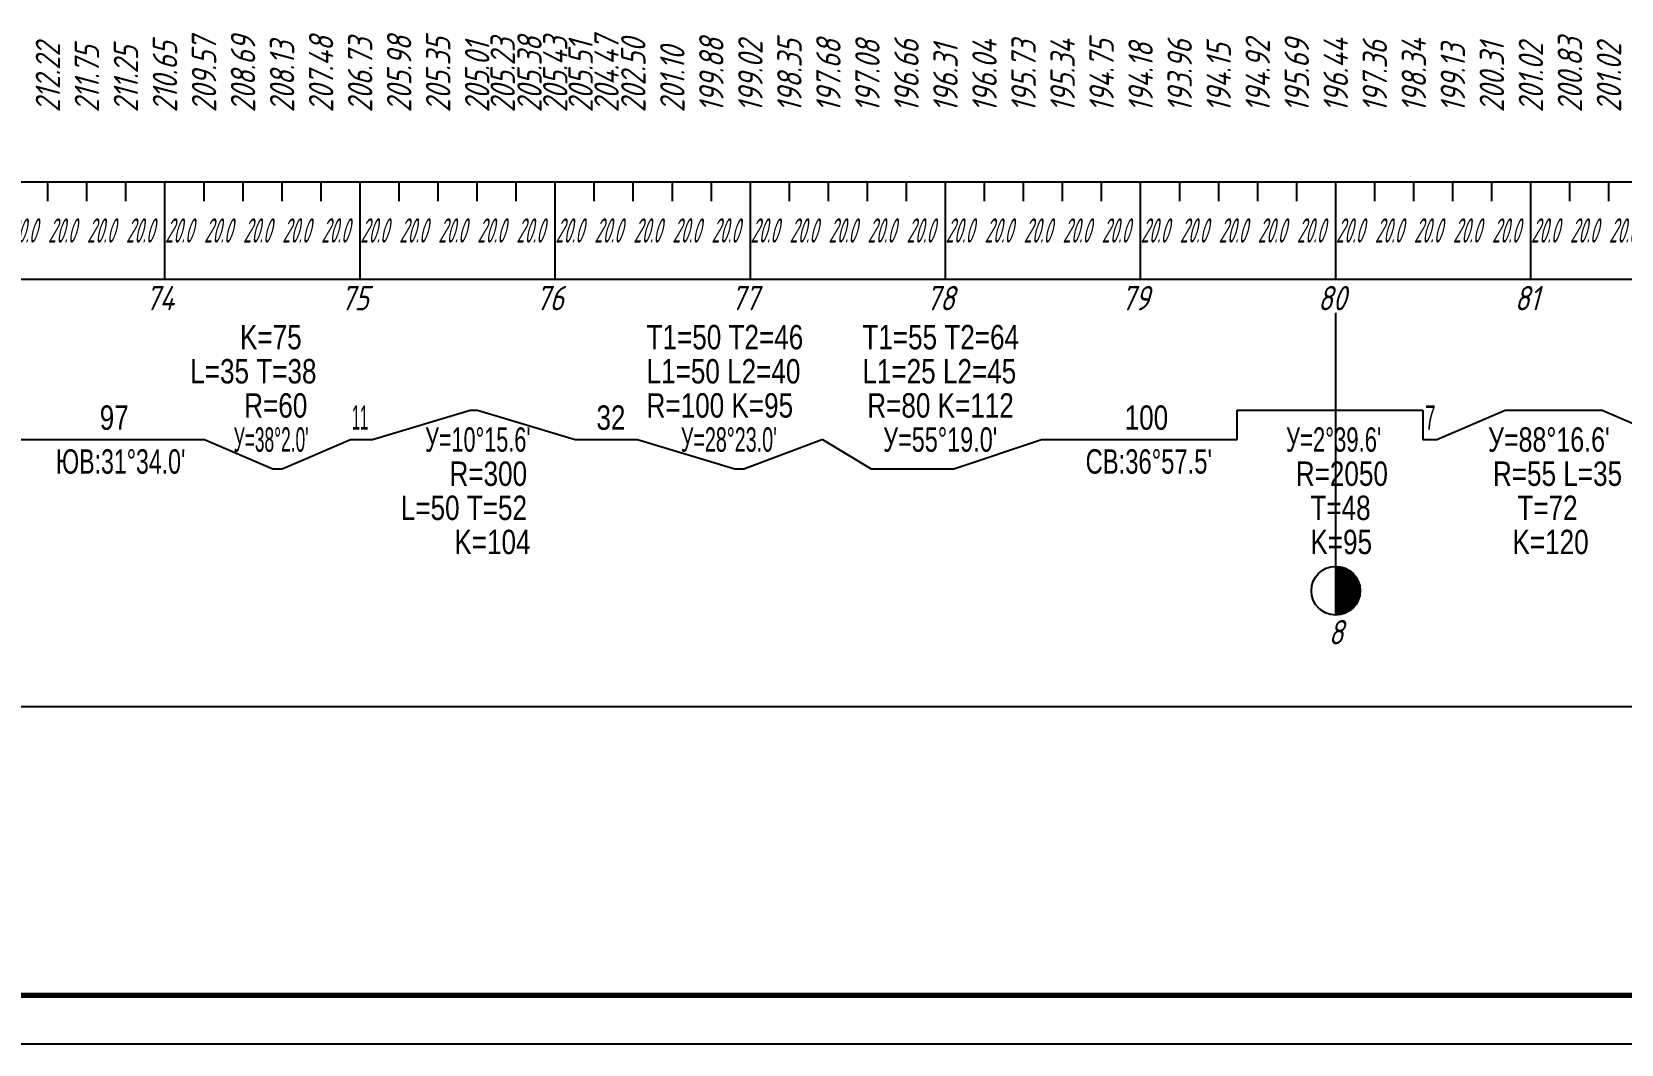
# Model space of a CAD drawing. Extents: x 2172 to 5772, y -842 to -248.
# Drawn here: x 4022.9 to 4185.9, y -842.5 to -738.7 of the extents above; entities that cross this region are included whole.
import ezdxf

# ---------------------------------------------------------------- set-up
doc = ezdxf.new("R2010")
doc.units = 0
doc.header["$MEASUREMENT"] = 0
doc.linetypes.add('CONTI', pattern=[0])
doc.linetypes.add('TP0', pattern=[0])
doc.layers.get('0').update_dxf_attribs({"linetype": 'CONTINUOUS'})
for name, color, linetype in [('RAMKA', 7, 'CONTI'), ('ПИКЕТЫ', 7, 'CONTINUOUS'), ('ТАБЛИЦА', 7, 'CONTINUOUS'), ('ЧЕРНЫЕ_ОТМЕТКИ', 7, 'CONTINUOUS')]:
    doc.layers.add(name, color=color, linetype=linetype)
doc.styles.add('ГОСТ', font='gost.TTF', dxfattribs={"oblique": 15, "height": 1})

msp = doc.modelspace()

# ---------------------------------------------------------------- linework, layer by layer
at = {"linetype": 'Continuous'}
for p, q in [((3396.6, -754.04), (4356.6, -754.04)), ((3396.6, -764.04), (4356.6, -764.04)), ((3331.6, -807.85), (4356.6, -807.85))]:
    msp.add_line(p, q, dxfattribs=at)
at = {"linetype": 'TP0'}
msp.add_line((4641.6, -842.48), (3301.6, -842.48), dxfattribs=at)
msp.add_line((4641.6, -842.48), (3301.6, -842.48), dxfattribs=at)
at = {"layer": 'RAMKA', "color": 250, "lineweight": 70}
msp.add_line((4636.6, -837.48), (3321.6, -837.48), dxfattribs=at)
at = {"layer": 'ТАБЛИЦА'}
for p, q in [((4156.6, -798.48), (4156.6, -767.48)), ((4156.6, -793.48), (4156.6, -798.48)), ((4156.7, -793.48), (4156.7, -798.48)), ((4156.8, -793.49), (4156.8, -798.47)), ((4156.9, -793.5), (4156.9, -798.46)), ((4157, -793.51), (4157, -798.45)), ((4157.1, -793.53), (4157.1, -798.43)), ((4157.2, -793.55), (4157.2, -798.4)), ((4157.3, -793.58), (4157.3, -798.38)), ((4157.4, -793.61), (4157.4, -798.35)), ((4157.5, -793.65), (4157.5, -798.31)), ((4157.6, -793.69), (4157.6, -798.27)), ((4157.7, -793.73), (4157.7, -798.22)), ((4157.8, -793.78), (4157.8, -798.17)), ((4157.9, -793.84), (4157.9, -798.11)), ((4158, -793.91), (4158, -798.05)), ((4158.1, -793.98), (4158.1, -797.98)), ((4158.2, -794.06), (4158.2, -797.9)), ((4158.3, -794.14), (4158.3, -797.81)), ((4158.4, -794.24), (4158.4, -797.71)), ((4158.5, -794.35), (4158.5, -797.6)), ((4158.6, -794.48), (4158.6, -797.48)), ((4158.7, -794.62), (4158.7, -797.33)), ((4158.8, -794.79), (4158.8, -797.17)), ((4158.9, -795), (4158.9, -796.96)), ((4159, -795.28), (4159, -796.68))]:
    msp.add_line(p, q, dxfattribs=at)
msp.add_circle((4156.6, -795.98), 2.5, dxfattribs=at)
at = {"layer": 'ЧЕРНЫЕ_ОТМЕТКИ'}
for p, q in [((4024.6, -756.04), (4024.6, -754.04)), ((4028.6, -756.04), (4028.6, -754.04)), ((4032.6, -756.04), (4032.6, -754.04)), ((4036.6, -764.04), (4036.6, -754.04)), ((4040.6, -756.04), (4040.6, -754.04)), ((4044.6, -756.04), (4044.6, -754.04)), ((4048.6, -756.04), (4048.6, -754.04)), ((4052.6, -756.04), (4052.6, -754.04)), ((4056.6, -764.04), (4056.6, -754.04)), ((4060.6, -756.04), (4060.6, -754.04)), ((4064.6, -756.04), (4064.6, -754.04)), ((4068.6, -756.04), (4068.6, -754.04)), ((4072.6, -756.04), (4072.6, -754.04)), ((4076.6, -764.04), (4076.6, -754.04)), ((4080.6, -756.04), (4080.6, -754.04)), ((4084.6, -756.04), (4084.6, -754.04)), ((4088.6, -756.04), (4088.6, -754.04)), ((4092.6, -756.04), (4092.6, -754.04)), ((4096.6, -764.04), (4096.6, -754.04)), ((4100.6, -756.04), (4100.6, -754.04)), ((4104.6, -756.04), (4104.6, -754.04)), ((4108.6, -756.04), (4108.6, -754.04)), ((4112.6, -756.04), (4112.6, -754.04)), ((4116.6, -764.04), (4116.6, -754.04)), ((4120.6, -756.04), (4120.6, -754.04)), ((4124.6, -756.04), (4124.6, -754.04)), ((4128.6, -756.04), (4128.6, -754.04)), ((4132.6, -756.04), (4132.6, -754.04)), ((4136.6, -764.04), (4136.6, -754.04)), ((4140.6, -756.04), (4140.6, -754.04)), ((4144.6, -756.04), (4144.6, -754.04)), ((4148.6, -756.04), (4148.6, -754.04)), ((4152.6, -756.04), (4152.6, -754.04)), ((4156.6, -764.04), (4156.6, -754.04)), ((4160.6, -756.04), (4160.6, -754.04)), ((4164.6, -756.04), (4164.6, -754.04)), ((4168.6, -756.04), (4168.6, -754.04)), ((4172.6, -756.04), (4172.6, -754.04)), ((4176.6, -764.04), (4176.6, -754.04)), ((4180.6, -756.04), (4180.6, -754.04)), ((4184.6, -756.04), (4184.6, -754.04)), ((4057.88, -780.48), (4067.88, -777.48)), ((4067.88, -777.48), (4068.63, -777.48)), ((4068.63, -777.48), (4078.63, -780.48)), ((4146.48, -780.48), (4146.48, -777.48)), ((4146.48, -777.48), (4165.51, -777.48)), ((4165.51, -777.48), (4165.51, -780.48)), ((4166.96, -780.48), (4173.96, -777.48)), ((4173.96, -777.48), (4183.91, -777.48)), ((4183.91, -777.48), (4190.91, -780.48)), ((4021.16, -780.48), (4040.66, -780.48)), ((4040.66, -780.48), (4047.66, -783.48)), ((4048.62, -783.48), (4055.62, -780.48)), ((4055.62, -780.48), (4057.88, -780.48)), ((4078.63, -780.48), (4085.02, -780.48)), ((4085.02, -780.48), (4095.02, -783.48)), ((4095.93, -783.48), (4103.93, -780.48)), ((4103.93, -780.48), (4103.99, -780.48)), ((4103.99, -780.48), (4108.99, -783.48)), ((4117.44, -783.48), (4126.44, -780.48)), ((4126.44, -780.48), (4146.48, -780.48)), ((4165.51, -780.48), (4166.96, -780.48)), ((4047.66, -783.48), (4048.62, -783.48)), ((4095.02, -783.48), (4095.93, -783.48)), ((4108.99, -783.48), (4117.44, -783.48))]:
    msp.add_line(p, q, dxfattribs=at)

# ---------------------------------------------------------------- texts
at = {"layer": 'ПИКЕТЫ', "style": 'ГОСТ', "oblique": 15}
for s, p in [('74', (4034.6, -767.23)), ('75', (4054.6, -767.23)), ('76', (4074.6, -767.23)), ('77', (4094.6, -767.23)), ('78', (4114.6, -767.23)), ('79', (4134.6, -767.23)), ('80', (4154.76, -767.23)), ('81', (4174.93, -767.23))]:
    msp.add_text(s, height=2.5, dxfattribs=at).set_placement(p)
at = {"layer": 'ТАБЛИЦА', "style": 'ГОСТ', "oblique": 15}
msp.add_text('8', height=2.5, dxfattribs=at).set_placement((4155.85, -801.48))
at = {"layer": 'ЧЕРНЫЕ_ОТМЕТКИ', "style": 'ГОСТ', "oblique": 15}
for s, p in [('212.22', (4025.85, -746.94)), ('211.75', (4029.85, -746.94)), ('210.65', (4037.85, -746.94)), ('209.57', (4041.85, -746.94)), ('208.69', (4045.85, -746.94)), ('208.13', (4049.85, -746.94)), ('207.48', (4053.85, -746.94)), ('206.73', (4057.85, -746.94)), ('205.98', (4061.85, -746.94)), ('205.35', (4065.85, -746.94)), ('205.01', (4069.85, -746.94)), ('205.23', (4072.46, -746.94)), ('205.38', (4075.21, -746.94)), ('205.43', (4077.85, -746.94)), ('205.51', (4080.45, -746.94)), ('204.47', (4083.11, -746.94)), ('202.50', (4085.85, -746.94)), ('199.88', (4093.85, -746.94)), ('199.02', (4097.85, -746.94)), ('198.35', (4101.85, -746.94)), ('197.68', (4105.85, -746.94)), ('197.08', (4109.85, -746.94)), ('196.66', (4113.85, -746.94)), ('196.31', (4117.85, -746.94)), ('196.04', (4121.85, -746.94)), ('195.73', (4125.85, -746.94)), ('195.34', (4129.85, -746.94)), ('194.75', (4133.85, -746.94)), ('194.18', (4137.85, -746.94)), ('193.96', (4141.85, -746.94)), ('194.15', (4145.85, -746.94)), ('194.92', (4149.85, -746.94)), ('195.69', (4153.85, -746.94)), ('196.44', (4157.85, -746.94)), ('197.36', (4161.85, -746.94)), ('198.34', (4165.85, -746.94)), ('199.13', (4169.85, -746.94)), ('200.31', (4173.85, -746.94)), ('201.02', (4177.85, -746.94)), ('200.83', (4181.85, -746.94)), ('201.02', (4185.85, -746.94)), ('211.25', (4033.85, -746.94)), ('201.10', (4089.85, -746.94))]:
    msp.add_text(s, height=2.5, rotation=90, dxfattribs=at).set_placement(p)
at = {"layer": 'ЧЕРНЫЕ_ОТМЕТКИ', "style": 'ГОСТ', "oblique": 15, "width": 0.6}
for p in [(4020.6, -760.29), (4024.6, -760.29), (4028.6, -760.29), (4032.6, -760.29), (4036.6, -760.29), (4040.6, -760.29), (4044.6, -760.29), (4048.6, -760.29), (4052.6, -760.29), (4056.6, -760.29), (4060.6, -760.29), (4064.6, -760.29), (4068.6, -760.29), (4072.6, -760.29), (4076.6, -760.29), (4080.6, -760.29), (4084.6, -760.29), (4088.6, -760.29), (4092.6, -760.29), (4096.6, -760.29), (4100.6, -760.29), (4104.6, -760.29), (4108.6, -760.29), (4112.6, -760.29), (4116.6, -760.29), (4120.6, -760.29), (4124.6, -760.29), (4128.6, -760.29), (4132.6, -760.29), (4136.6, -760.29), (4140.6, -760.29), (4144.6, -760.29), (4148.6, -760.29), (4152.6, -760.29), (4156.6, -760.29), (4160.6, -760.29), (4164.6, -760.29), (4168.6, -760.29), (4172.6, -760.29), (4176.6, -760.29), (4180.6, -760.29), (4184.6, -760.29)]:
    msp.add_text('20.0', height=2.5, dxfattribs=at).set_placement(p)
at = {"layer": 'ЧЕРНЫЕ_ОТМЕТКИ'}
for s, width, p in [('K=75', 0.8, (4044.29, -771.23)), ('T1=50 T2=46', 0.8, (4085.96, -771.23)), ('T1=55 T2=64', 0.8, (4108.08, -771.23)), ('L=35 T=38', 0.8, (4039.19, -774.73)), ('L1=50 L2=40', 0.8, (4085.96, -774.73)), ('L1=25 L2=45', 0.8, (4108.08, -774.73)), ('97', 0.8, (4029.91, -779.48)), ('R=60', 0.8, (4044.72, -778.23)), ('11', 0.451889, (4055.75, -779.48)), ('32', 0.8, (4080.82, -779.48)), ('R=100 K=95', 0.8, (4085.96, -778.23)), ('R=80 K=112', 0.8, (4108.58, -778.23)), ('100', 0.8, (4134.96, -779.48)), ('7', 0.579298, (4165.74, -779.48)), ("У=38°2.0'", 0.532119, (4043.64, -781.73)), ("У=10°15.6'", 0.6638, (4063.26, -781.73)), ("У=28°23.0'", 0.605041, (4089.47, -781.73)), ("У=55°19.0'", 0.718317, (4110.21, -781.73)), ("У=2°39.6'", 0.67679, (4151.5, -781.73)), ("У=88°16.6'", 0.766336, (4172.21, -781.73)), ("ЮВ:31°34.0'", 0.708914, (4025.41, -783.98)), ("СВ:36°57.5'", 0.728839, (4130.96, -783.98)), ('R=300', 0.8, (4065.76, -785.23)), ('R=2050 ', 0.8, (4152.5, -785.23)), ('R=55 L=35', 0.8, (4172.71, -785.23)), ('L=50 T=52', 0.8, (4060.77, -788.73)), ('T=48', 0.8, (4154, -788.73)), ('T=72', 0.8, (4175.21, -788.73)), ('K=104', 0.8, (4066.26, -792.23)), ('K=95', 0.8, (4154, -792.23)), ('K=120', 0.8, (4174.71, -792.23))]:
    msp.add_text(s, height=2.5, dxfattribs=dict(at, width=width)).set_placement(p)

doc.saveas('drawing.dxf')
